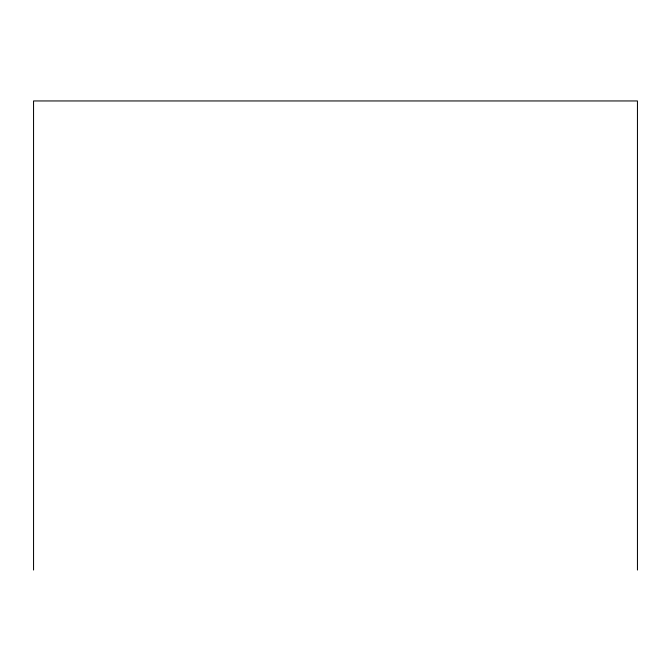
<?xml version="1.0" encoding="UTF-8"?>
<svg xmlns="http://www.w3.org/2000/svg" width="671" height="671" viewBox="0 0 671 671"><rect width="100%" height="100%" fill="white"/><g stroke="black" fill="none" stroke-linecap="round" stroke-linejoin="round"><path stroke-width="1.01" d="M637.45 570.048L637.45 100.952L33.55 100.952L33.55 570.048"/></g></svg>
